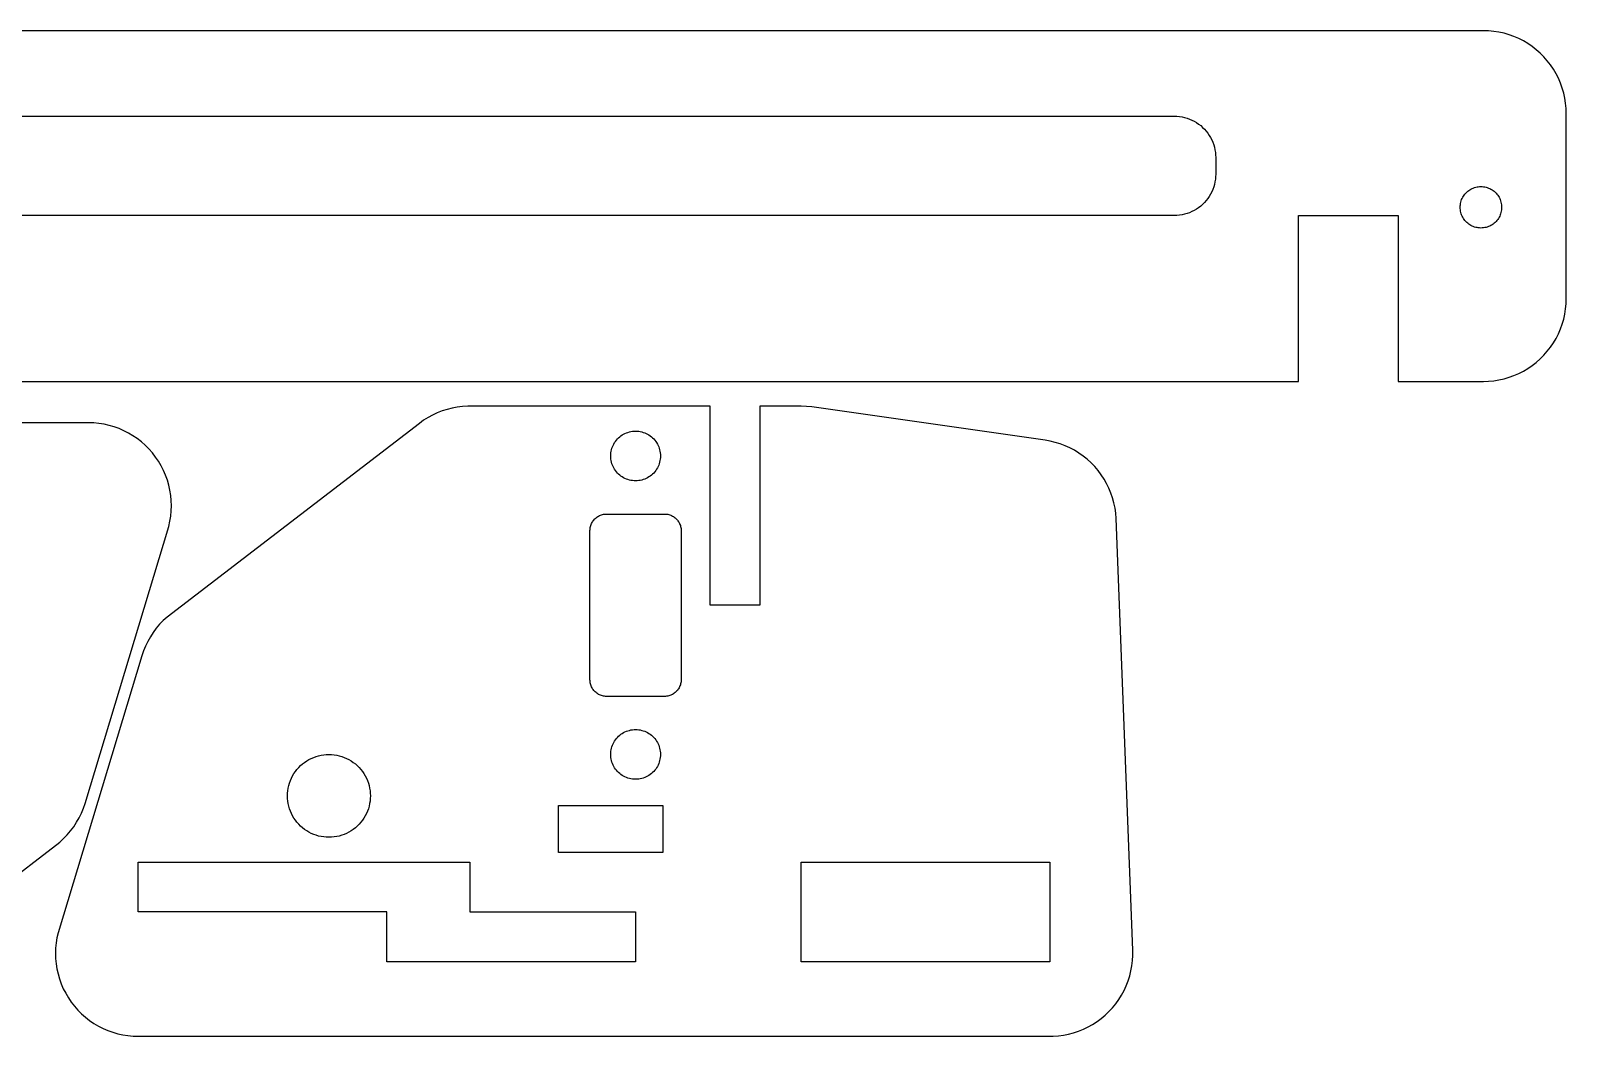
# Model space of a CAD drawing. Header units: metres. Extents: x -60 to 238, y -36 to 87.
# Drawn here: x 53 to 238.3, y -34 to 87.3 of the extents above; entities that cross this region are included whole.
import ezdxf

# ---------------------------------------------------------------- set-up
doc = ezdxf.new("R2010")
doc.units = ezdxf.units.M

msp = doc.modelspace()

# ---------------------------------------------------------------- linework, layer by layer
for p, q in [((228.3, 87.3), (-50, 87.3)), ((228.928, 87.2802), (228.3, 87.3)), ((229.553, 87.2211), (228.928, 87.2802)), ((230.174, 87.1228), (229.553, 87.2211)), ((230.787, 86.9858), (230.174, 87.1228)), ((231.39, 86.8105), (230.787, 86.9858)), ((231.981, 86.5977), (231.39, 86.8105)), ((232.558, 86.3483), (231.981, 86.5977)), ((233.118, 86.063), (232.558, 86.3483)), ((233.658, 85.7433), (233.118, 86.063)), ((234.178, 85.3902), (233.658, 85.7433)), ((234.674, 85.0051), (234.178, 85.3902)), ((235.145, 84.5897), (234.674, 85.0051)), ((235.59, 84.1454), (235.145, 84.5897)), ((236.005, 83.6742), (235.59, 84.1454)), ((236.39, 83.1778), (236.005, 83.6742)), ((236.743, 82.6582), (236.39, 83.1778)), ((237.063, 82.1175), (236.743, 82.6582)), ((237.348, 81.5578), (237.063, 82.1175)), ((237.598, 80.9812), (237.348, 81.5578)), ((237.811, 80.3902), (237.598, 80.9812)), ((237.986, 79.7869), (237.811, 80.3902)), ((238.123, 79.1738), (237.986, 79.7869)), ((238.221, 78.5533), (238.123, 79.1738)), ((238.28, 77.9279), (238.221, 78.5533)), ((238.3, 77.3), (238.28, 77.9279)), ((9, 77), (191, 77)), ((191, 77), (191.314, 76.9901)), ((191.314, 76.9901), (191.627, 76.9606)), ((191.627, 76.9606), (191.937, 76.9114)), ((191.937, 76.9114), (192.243, 76.8429)), ((192.243, 76.8429), (192.545, 76.7553)), ((192.545, 76.7553), (192.841, 76.6489)), ((192.841, 76.6489), (193.129, 76.5241)), ((193.129, 76.5241), (193.409, 76.3815)), ((193.409, 76.3815), (193.679, 76.2216)), ((193.679, 76.2216), (193.939, 76.0451)), ((193.939, 76.0451), (194.187, 75.8526)), ((238.3, 55), (238.3, 77.3)), ((194.187, 75.8526), (194.423, 75.6448)), ((194.423, 75.6448), (194.645, 75.4227)), ((194.645, 75.4227), (194.853, 75.1871)), ((194.853, 75.1871), (195.045, 74.9389)), ((195.045, 74.9389), (195.222, 74.6791)), ((195.222, 74.6791), (195.382, 74.4088)), ((195.382, 74.4088), (195.524, 74.1289)), ((195.524, 74.1289), (195.649, 73.8406)), ((195.649, 73.8406), (195.755, 73.5451)), ((195.755, 73.5451), (195.843, 73.2434)), ((195.843, 73.2434), (195.911, 72.9369)), ((195.911, 72.9369), (195.961, 72.6267)), ((195.961, 72.6267), (195.99, 72.3139)), ((195.99, 72.3139), (196, 72)), ((196, 72), (196, 70)), ((195.843, 68.7566), (195.755, 68.4549)), ((195.911, 69.0631), (195.843, 68.7566)), ((195.961, 69.3733), (195.911, 69.0631)), ((195.99, 69.6861), (195.961, 69.3733)), ((196, 70), (195.99, 69.6861)), ((194.853, 66.8129), (194.645, 66.5773)), ((195.045, 67.0611), (194.853, 66.8129)), ((195.222, 67.3209), (195.045, 67.0611)), ((195.382, 67.5912), (195.222, 67.3209)), ((195.524, 67.8711), (195.382, 67.5912)), ((195.649, 68.1594), (195.524, 67.8711)), ((195.755, 68.4549), (195.649, 68.1594)), ((225.579, 66.6217), (225.622, 66.7725)), ((225.622, 66.7725), (225.676, 66.9203)), ((225.676, 66.9203), (225.738, 67.0644)), ((225.738, 67.0644), (225.809, 67.2044)), ((225.809, 67.2044), (225.889, 67.3396)), ((225.889, 67.3396), (225.977, 67.4695)), ((225.977, 67.4695), (226.074, 67.5936)), ((226.074, 67.5936), (226.178, 67.7114)), ((226.178, 67.7114), (226.289, 67.8224)), ((226.289, 67.8224), (226.406, 67.9263)), ((226.406, 67.9263), (226.531, 68.0225)), ((226.531, 68.0225), (226.66, 68.1108)), ((226.66, 68.1108), (226.796, 68.1908)), ((226.796, 68.1908), (226.936, 68.2621)), ((226.936, 68.2621), (227.08, 68.3244)), ((227.08, 68.3244), (227.227, 68.3776)), ((227.227, 68.3776), (227.378, 68.4214)), ((227.378, 68.4214), (227.532, 68.4557)), ((227.532, 68.4557), (227.687, 68.4803)), ((227.687, 68.4803), (227.843, 68.4951)), ((227.843, 68.4951), (228, 68.5)), ((228, 68.5), (228.157, 68.4951)), ((228.157, 68.4951), (228.313, 68.4803)), ((228.313, 68.4803), (228.468, 68.4557)), ((228.468, 68.4557), (228.622, 68.4214)), ((228.622, 68.4214), (228.773, 68.3776)), ((228.773, 68.3776), (228.92, 68.3244)), ((228.92, 68.3244), (229.064, 68.2621)), ((229.064, 68.2621), (229.204, 68.1908)), ((229.204, 68.1908), (229.34, 68.1108)), ((229.34, 68.1108), (229.469, 68.0225)), ((229.469, 68.0225), (229.594, 67.9263)), ((229.594, 67.9263), (229.711, 67.8224)), ((229.711, 67.8224), (229.822, 67.7114)), ((229.822, 67.7114), (229.926, 67.5936)), ((229.926, 67.5936), (230.023, 67.4695)), ((230.023, 67.4695), (230.111, 67.3396)), ((230.111, 67.3396), (230.191, 67.2044)), ((230.191, 67.2044), (230.262, 67.0644)), ((230.262, 67.0644), (230.324, 66.9203)), ((230.324, 66.9203), (230.378, 66.7725)), ((230.378, 66.7725), (230.421, 66.6217)), ((191, 65), (9, 65)), ((191.314, 65.0099), (191, 65)), ((191.627, 65.0394), (191.314, 65.0099)), ((191.937, 65.0886), (191.627, 65.0394)), ((192.243, 65.1571), (191.937, 65.0886)), ((192.545, 65.2447), (192.243, 65.1571)), ((192.841, 65.3511), (192.545, 65.2447)), ((193.129, 65.4759), (192.841, 65.3511)), ((193.409, 65.6185), (193.129, 65.4759)), ((193.679, 65.7784), (193.409, 65.6185)), ((193.939, 65.9549), (193.679, 65.7784)), ((194.187, 66.1474), (193.939, 65.9549)), ((194.423, 66.3552), (194.187, 66.1474)), ((194.645, 66.5773), (194.423, 66.3552)), ((206, 45), (206, 65)), ((206, 65), (218, 65)), ((218, 65), (218, 45)), ((225.5, 66), (225.505, 66.157)), ((225.505, 65.843), (225.5, 66)), ((225.505, 66.157), (225.52, 66.3133)), ((225.52, 65.6867), (225.505, 65.843)), ((225.52, 66.3133), (225.544, 66.4684)), ((225.544, 65.5315), (225.52, 65.6867)), ((225.544, 66.4684), (225.579, 66.6217)), ((225.579, 65.3783), (225.544, 65.5315)), ((225.622, 65.2274), (225.579, 65.3783)), ((225.676, 65.0797), (225.622, 65.2274)), ((225.738, 64.9355), (225.676, 65.0797)), ((225.809, 64.7956), (225.738, 64.9355)), ((230.262, 64.9355), (230.191, 64.7956)), ((230.324, 65.0797), (230.262, 64.9355)), ((230.378, 65.2274), (230.324, 65.0797)), ((230.421, 65.3783), (230.378, 65.2274)), ((230.421, 66.6217), (230.456, 66.4684)), ((230.456, 65.5315), (230.421, 65.3783)), ((230.456, 66.4684), (230.48, 66.3133)), ((230.48, 65.6867), (230.456, 65.5315)), ((230.48, 66.3133), (230.495, 66.157)), ((230.495, 65.843), (230.48, 65.6867)), ((230.495, 66.157), (230.5, 66)), ((230.5, 66), (230.495, 65.843)), ((225.889, 64.6604), (225.809, 64.7956)), ((225.977, 64.5305), (225.889, 64.6604)), ((226.074, 64.4064), (225.977, 64.5305)), ((226.178, 64.2886), (226.074, 64.4064)), ((226.289, 64.1776), (226.178, 64.2886)), ((226.406, 64.0737), (226.289, 64.1776)), ((226.531, 63.9774), (226.406, 64.0737)), ((226.66, 63.8892), (226.531, 63.9774)), ((226.796, 63.8092), (226.66, 63.8892)), ((226.936, 63.7379), (226.796, 63.8092)), ((227.08, 63.6756), (226.936, 63.7379)), ((227.227, 63.6223), (227.08, 63.6756)), ((227.378, 63.5785), (227.227, 63.6223)), ((227.532, 63.5443), (227.378, 63.5785)), ((227.687, 63.5197), (227.532, 63.5443)), ((227.843, 63.5049), (227.687, 63.5197)), ((228, 63.5), (227.843, 63.5049)), ((228.157, 63.5049), (228, 63.5)), ((228.313, 63.5197), (228.157, 63.5049)), ((228.468, 63.5443), (228.313, 63.5197)), ((228.622, 63.5785), (228.468, 63.5443)), ((228.773, 63.6223), (228.622, 63.5785)), ((228.92, 63.6756), (228.773, 63.6223)), ((229.064, 63.7379), (228.92, 63.6756)), ((229.204, 63.8092), (229.064, 63.7379)), ((229.34, 63.8892), (229.204, 63.8092)), ((229.469, 63.9774), (229.34, 63.8892)), ((229.594, 64.0737), (229.469, 63.9774)), ((229.711, 64.1776), (229.594, 64.0737)), ((229.822, 64.2886), (229.711, 64.1776)), ((229.926, 64.4064), (229.822, 64.2886)), ((230.023, 64.5305), (229.926, 64.4064)), ((230.111, 64.6604), (230.023, 64.5305)), ((230.191, 64.7956), (230.111, 64.6604)), ((238.123, 53.1262), (238.221, 53.7467)), ((238.221, 53.7467), (238.28, 54.3721)), ((238.28, 54.3721), (238.3, 55)), ((237.598, 51.3188), (237.811, 51.9098)), ((237.811, 51.9098), (237.986, 52.5131)), ((237.986, 52.5131), (238.123, 53.1262)), ((236.743, 49.6417), (237.063, 50.1825)), ((237.063, 50.1825), (237.348, 50.7422)), ((237.348, 50.7422), (237.598, 51.3188)), ((235.59, 48.1545), (236.005, 48.6258)), ((236.005, 48.6258), (236.39, 49.1222)), ((236.39, 49.1222), (236.743, 49.6417)), ((233.118, 46.2369), (233.658, 46.5567)), ((233.658, 46.5567), (234.178, 46.9098)), ((234.178, 46.9098), (234.674, 47.2949)), ((234.674, 47.2949), (235.145, 47.7103)), ((235.145, 47.7103), (235.59, 48.1545)), ((-6, 45), (206, 45)), ((218, 45), (228.3, 45)), ((228.3, 45), (228.928, 45.0197)), ((228.928, 45.0197), (229.553, 45.0789)), ((229.553, 45.0789), (230.174, 45.1771)), ((230.174, 45.1771), (230.787, 45.3142)), ((230.787, 45.3142), (231.39, 45.4894)), ((231.39, 45.4894), (231.981, 45.7022)), ((231.981, 45.7022), (232.558, 45.9517)), ((232.558, 45.9517), (233.118, 46.2369)), ((101.511, 40.9356), (100.958, 40.636)), ((102.08, 41.1998), (101.511, 40.9356)), ((102.666, 41.4278), (102.08, 41.1998)), ((103.264, 41.6185), (102.666, 41.4278)), ((103.874, 41.7713), (103.264, 41.6185)), ((104.492, 41.8856), (103.874, 41.7713)), ((105.115, 41.9608), (104.492, 41.8856)), ((105.742, 41.9967), (105.115, 41.9608)), ((135, 41.9991), (105.742, 41.9967)), ((135, 18), (135, 41.9991)), ((146, 42), (141, 41.9996)), ((141, 41.9996), (141, 18)), ((146.628, 41.9803), (146, 42)), ((147.253, 41.9211), (146.628, 41.9803)), ((175.414, 37.8995), (147.253, 41.9211)), ((60, 40), (-50.3843, 39.9926)), ((60.6279, 39.9802), (60, 40)), ((61.2533, 39.9211), (60.6279, 39.9802)), ((61.8738, 39.8228), (61.2533, 39.9211)), ((62.4869, 39.6858), (61.8738, 39.8228)), ((63.0902, 39.5105), (62.4869, 39.6858)), ((63.6812, 39.2977), (63.0902, 39.5105)), ((64.2578, 39.0482), (63.6812, 39.2977)), ((64.8175, 38.763), (64.2578, 39.0482)), ((99.9157, 39.9361), (69.4735, 16.5766)), ((100.426, 40.3024), (99.9157, 39.9361)), ((100.958, 40.636), (100.426, 40.3024)), ((125.254, 38.9057), (125.438, 38.9469)), ((125.438, 38.9469), (125.624, 38.9763)), ((125.624, 38.9763), (125.812, 38.9941)), ((125.812, 38.9941), (126, 39)), ((126, 39), (126.188, 38.9941)), ((126.188, 38.9941), (126.376, 38.9763)), ((126.376, 38.9763), (126.562, 38.9469)), ((126.562, 38.9469), (126.746, 38.9057)), ((65.3583, 38.4433), (64.8175, 38.763)), ((65.8778, 38.0901), (65.3583, 38.4433)), ((66.3742, 37.7051), (65.8778, 38.0901)), ((66.8455, 37.2897), (66.3742, 37.7051)), ((67.2897, 36.8454), (66.8455, 37.2897)), ((123.147, 36.927), (123.211, 37.1044)), ((123.211, 37.1044), (123.286, 37.2773)), ((123.286, 37.2773), (123.371, 37.4453)), ((123.371, 37.4453), (123.467, 37.6075)), ((123.467, 37.6075), (123.573, 37.7634)), ((123.573, 37.7634), (123.688, 37.9123)), ((123.688, 37.9123), (123.813, 38.0536)), ((123.813, 38.0536), (123.946, 38.1869)), ((123.946, 38.1869), (124.088, 38.3115)), ((124.088, 38.3115), (124.237, 38.427)), ((124.237, 38.427), (124.393, 38.533)), ((124.393, 38.533), (124.555, 38.6289)), ((124.555, 38.6289), (124.723, 38.7145)), ((124.723, 38.7145), (124.896, 38.7893)), ((124.896, 38.7893), (125.073, 38.8532)), ((125.073, 38.8532), (125.254, 38.9057)), ((126.746, 38.9057), (126.927, 38.8532)), ((126.927, 38.8532), (127.104, 38.7893)), ((127.104, 38.7893), (127.277, 38.7145)), ((127.277, 38.7145), (127.445, 38.6289)), ((127.445, 38.6289), (127.607, 38.533)), ((127.607, 38.533), (127.763, 38.427)), ((127.763, 38.427), (127.912, 38.3115)), ((127.912, 38.3115), (128.054, 38.1869)), ((128.054, 38.1869), (128.187, 38.0536)), ((128.187, 38.0536), (128.312, 37.9123)), ((128.312, 37.9123), (128.427, 37.7634)), ((128.427, 37.7634), (128.533, 37.6075)), ((128.533, 37.6075), (128.629, 37.4453)), ((128.629, 37.4453), (128.714, 37.2773)), ((128.714, 37.2773), (128.789, 37.1044)), ((128.789, 37.1044), (128.853, 36.927)), ((176.033, 37.7912), (175.414, 37.8995)), ((176.644, 37.6442), (176.033, 37.7912)), ((177.244, 37.4591), (176.644, 37.6442)), ((177.832, 37.2368), (177.244, 37.4591)), ((178.404, 36.978), (177.832, 37.2368)), ((67.7051, 36.3742), (67.2897, 36.8454)), ((68.0902, 35.8778), (67.7051, 36.3742)), ((68.4433, 35.3582), (68.0902, 35.8778)), ((68.7631, 34.8175), (68.4433, 35.3582)), ((123, 36), (123.006, 36.1884)), ((123.006, 35.8116), (123, 36)), ((123.006, 36.1884), (123.024, 36.376)), ((123.024, 35.624), (123.006, 35.8116)), ((123.024, 36.376), (123.053, 36.5621)), ((123.053, 35.4379), (123.024, 35.624)), ((123.053, 36.5621), (123.094, 36.7461)), ((123.094, 35.2539), (123.053, 35.4379)), ((123.094, 36.7461), (123.147, 36.927)), ((123.147, 35.0729), (123.094, 35.2539)), ((128.853, 36.927), (128.906, 36.7461)), ((128.906, 35.2539), (128.853, 35.0729)), ((128.906, 36.7461), (128.947, 36.5621)), ((128.947, 35.4379), (128.906, 35.2539)), ((128.947, 36.5621), (128.976, 36.376)), ((128.976, 35.624), (128.947, 35.4379)), ((128.976, 36.376), (128.994, 36.1884)), ((128.994, 35.8116), (128.976, 35.624)), ((128.994, 36.1884), (129, 36)), ((129, 36), (128.994, 35.8116)), ((178.959, 36.6837), (178.404, 36.978)), ((179.495, 36.3552), (178.959, 36.6837)), ((180.008, 35.9937), (179.495, 36.3552)), ((180.498, 35.6006), (180.008, 35.9937)), ((180.963, 35.1776), (180.498, 35.6006)), ((69.0483, 34.2578), (68.7631, 34.8175)), ((69.2978, 33.6812), (69.0483, 34.2578)), ((69.5106, 33.0901), (69.2978, 33.6812)), ((123.211, 34.8956), (123.147, 35.0729)), ((123.286, 34.7227), (123.211, 34.8956)), ((123.371, 34.5547), (123.286, 34.7227)), ((123.467, 34.3925), (123.371, 34.5547)), ((123.573, 34.2366), (123.467, 34.3925)), ((123.688, 34.0877), (123.573, 34.2366)), ((123.813, 33.9464), (123.688, 34.0877)), ((123.946, 33.8131), (123.813, 33.9464)), ((124.088, 33.6884), (123.946, 33.8131)), ((124.237, 33.5729), (124.088, 33.6884)), ((124.393, 33.467), (124.237, 33.5729)), ((124.555, 33.3711), (124.393, 33.467)), ((124.723, 33.2855), (124.555, 33.3711)), ((127.445, 33.3711), (127.277, 33.2855)), ((127.607, 33.467), (127.445, 33.3711)), ((127.763, 33.5729), (127.607, 33.467)), ((127.912, 33.6884), (127.763, 33.5729)), ((128.054, 33.8131), (127.912, 33.6884)), ((128.187, 33.9464), (128.054, 33.8131)), ((128.312, 34.0877), (128.187, 33.9464)), ((128.427, 34.2366), (128.312, 34.0877)), ((128.533, 34.3925), (128.427, 34.2366)), ((128.629, 34.5547), (128.533, 34.3925)), ((128.714, 34.7227), (128.629, 34.5547)), ((128.789, 34.8956), (128.714, 34.7227)), ((128.853, 35.0729), (128.789, 34.8956)), ((181.4, 34.7262), (180.963, 35.1776)), ((181.808, 34.2483), (181.4, 34.7262)), ((182.185, 33.7457), (181.808, 34.2483)), ((182.529, 33.2205), (182.185, 33.7457)), ((69.6858, 32.4869), (69.5106, 33.0901)), ((69.8229, 31.8738), (69.6858, 32.4869)), ((69.9211, 31.2533), (69.8229, 31.8738)), ((124.896, 33.2107), (124.723, 33.2855)), ((125.073, 33.1468), (124.896, 33.2107)), ((125.254, 33.0942), (125.073, 33.1468)), ((125.438, 33.0531), (125.254, 33.0942)), ((125.624, 33.0237), (125.438, 33.0531)), ((125.812, 33.0059), (125.624, 33.0237)), ((126, 33), (125.812, 33.0059)), ((126.188, 33.0059), (126, 33)), ((126.376, 33.0237), (126.188, 33.0059)), ((126.562, 33.0531), (126.376, 33.0237)), ((126.746, 33.0942), (126.562, 33.0531)), ((126.927, 33.1468), (126.746, 33.0942)), ((127.104, 33.2107), (126.927, 33.1468)), ((127.277, 33.2855), (127.104, 33.2107)), ((182.84, 32.6747), (182.529, 33.2205)), ((183.116, 32.1104), (182.84, 32.6747)), ((183.356, 31.5298), (183.116, 32.1104)), ((183.559, 30.9354), (183.356, 31.5298)), ((69.9803, 30.6279), (69.9211, 31.2533)), ((70, 30), (69.9803, 30.6279)), ((69.9803, 29.3721), (70, 30)), ((183.725, 30.3293), (183.559, 30.9354)), ((183.852, 29.7141), (183.725, 30.3293)), ((183.94, 29.0921), (183.852, 29.7141)), ((69.6858, 27.5131), (69.8229, 28.1262)), ((69.8229, 28.1262), (69.9211, 28.7466)), ((69.9211, 28.7466), (69.9803, 29.3721)), ((120.64, 27.7362), (120.69, 27.8515)), ((120.69, 27.8515), (120.747, 27.9635)), ((120.747, 27.9635), (120.811, 28.0716)), ((120.811, 28.0716), (120.882, 28.1756)), ((120.882, 28.1756), (120.959, 28.2748)), ((120.959, 28.2748), (121.042, 28.3691)), ((121.042, 28.3691), (121.131, 28.4579)), ((121.131, 28.4579), (121.225, 28.541)), ((121.225, 28.541), (121.324, 28.618)), ((121.324, 28.618), (121.428, 28.6886)), ((121.428, 28.6886), (121.536, 28.7526)), ((121.536, 28.7526), (121.648, 28.8096)), ((121.648, 28.8096), (121.764, 28.8595)), ((121.764, 28.8595), (121.882, 28.9021)), ((121.882, 28.9021), (122.003, 28.9372)), ((122.003, 28.9372), (122.125, 28.9646)), ((122.125, 28.9646), (122.249, 28.9842)), ((122.249, 28.9842), (122.374, 28.996)), ((122.374, 28.996), (122.5, 29)), ((122.5, 29), (129.5, 29)), ((129.5, 29), (129.626, 28.996)), ((129.626, 28.996), (129.751, 28.9842)), ((129.751, 28.9842), (129.875, 28.9646)), ((129.875, 28.9646), (129.997, 28.9372)), ((129.997, 28.9372), (130.118, 28.9021)), ((130.118, 28.9021), (130.236, 28.8595)), ((130.236, 28.8595), (130.352, 28.8096)), ((130.352, 28.8096), (130.464, 28.7526)), ((130.464, 28.7526), (130.572, 28.6886)), ((130.572, 28.6886), (130.676, 28.618)), ((130.676, 28.618), (130.775, 28.541)), ((130.775, 28.541), (130.869, 28.4579)), ((130.869, 28.4579), (130.958, 28.3691)), ((130.958, 28.3691), (131.041, 28.2748)), ((131.041, 28.2748), (131.118, 28.1756)), ((131.118, 28.1756), (131.189, 28.0716)), ((131.189, 28.0716), (131.253, 27.9635)), ((131.253, 27.9635), (131.31, 27.8515)), ((131.31, 27.8515), (131.36, 27.7362)), ((183.989, 28.4658), (183.94, 29.0921)), ((185.993, -23.6157), (183.989, 28.4658)), ((59.5702, -5.90007), (69.6858, 27.5131)), ((120.5, 27), (120.504, 27.1256)), ((120.5, 9), (120.5, 27)), ((120.504, 27.1256), (120.516, 27.2507)), ((120.516, 27.2507), (120.535, 27.3748)), ((120.535, 27.3748), (120.563, 27.4974)), ((120.563, 27.4974), (120.598, 27.618)), ((120.598, 27.618), (120.64, 27.7362)), ((131.36, 27.7362), (131.402, 27.618)), ((131.402, 27.618), (131.437, 27.4974)), ((131.437, 27.4974), (131.465, 27.3748)), ((131.465, 27.3748), (131.484, 27.2507)), ((131.484, 27.2507), (131.496, 27.1256)), ((131.496, 27.1256), (131.5, 27)), ((131.5, 27), (131.5, 9)), ((141, 18), (135, 18)), ((68.1694, 15.2195), (67.7943, 14.7155)), ((68.5754, 15.6989), (68.1694, 15.2195)), ((69.0107, 16.1518), (68.5754, 15.6989)), ((69.4735, 16.5766), (69.0107, 16.1518)), ((66.8687, 13.0767), (66.6308, 12.4953)), ((67.1427, 13.642), (66.8687, 13.0767)), ((67.4516, 14.189), (67.1427, 13.642)), ((67.7943, 14.7155), (67.4516, 14.189)), ((66.4298, 11.9001), (56.3142, -21.5131)), ((66.6308, 12.4953), (66.4298, 11.9001)), ((120.504, 8.87442), (120.5, 9)), ((120.516, 8.74934), (120.504, 8.87442)), ((120.535, 8.62524), (120.516, 8.74934)), ((120.563, 8.50262), (120.535, 8.62524)), ((120.598, 8.38197), (120.563, 8.50262)), ((120.64, 8.26376), (120.598, 8.38197)), ((120.69, 8.14845), (120.64, 8.26376)), ((120.747, 8.0365), (120.69, 8.14845)), ((120.811, 7.92836), (120.747, 8.0365)), ((120.882, 7.82443), (120.811, 7.92836)), ((120.959, 7.72516), (120.882, 7.82443)), ((121.042, 7.63092), (120.959, 7.72516)), ((121.131, 7.54207), (121.042, 7.63092)), ((121.225, 7.45898), (121.131, 7.54207)), ((121.324, 7.38197), (121.225, 7.45898)), ((130.775, 7.45898), (130.676, 7.38197)), ((130.869, 7.54207), (130.775, 7.45898)), ((130.958, 7.63092), (130.869, 7.54207)), ((131.041, 7.72516), (130.958, 7.63092)), ((131.118, 7.82443), (131.041, 7.72516)), ((131.189, 7.92836), (131.118, 7.82443)), ((131.253, 8.0365), (131.189, 7.92836)), ((131.31, 8.14845), (131.253, 8.0365)), ((131.36, 8.26376), (131.31, 8.14845)), ((131.402, 8.38197), (131.36, 8.26376)), ((131.437, 8.50262), (131.402, 8.38197)), ((131.465, 8.62524), (131.437, 8.50262)), ((131.484, 8.74934), (131.465, 8.62524)), ((131.496, 8.87442), (131.484, 8.74934)), ((131.5, 9), (131.496, 8.87442)), ((121.428, 7.31136), (121.324, 7.38197)), ((121.536, 7.24739), (121.428, 7.31136)), ((121.648, 7.19035), (121.536, 7.24739)), ((121.764, 7.14046), (121.648, 7.19035)), ((121.882, 7.0979), (121.764, 7.14046)), ((122.003, 7.06284), (121.882, 7.0979)), ((122.125, 7.03543), (122.003, 7.06284)), ((122.249, 7.01578), (122.125, 7.03543)), ((122.374, 7.00395), (122.249, 7.01578)), ((122.5, 7), (122.374, 7.00395)), ((129.5, 7), (122.5, 7)), ((129.626, 7.00395), (129.5, 7)), ((129.751, 7.01578), (129.626, 7.00395)), ((129.875, 7.03543), (129.751, 7.01578)), ((129.997, 7.06284), (129.875, 7.03543)), ((130.118, 7.0979), (129.997, 7.06284)), ((130.236, 7.14046), (130.118, 7.0979)), ((130.352, 7.19035), (130.236, 7.14046)), ((130.464, 7.24739), (130.352, 7.19035)), ((130.572, 7.31136), (130.464, 7.24739)), ((130.676, 7.38197), (130.572, 7.31136)), ((123.573, 1.76337), (123.688, 1.91228)), ((123.688, 1.91228), (123.813, 2.05365)), ((123.813, 2.05365), (123.946, 2.18692)), ((123.946, 2.18692), (124.088, 2.31155)), ((124.088, 2.31155), (124.237, 2.42706)), ((124.237, 2.42706), (124.393, 2.53299)), ((124.393, 2.53299), (124.555, 2.62892)), ((124.555, 2.62892), (124.723, 2.71449)), ((124.723, 2.71449), (124.896, 2.78934)), ((124.896, 2.78934), (125.073, 2.85318)), ((125.073, 2.85318), (125.254, 2.90576)), ((125.254, 2.90576), (125.438, 2.94687)), ((125.438, 2.94687), (125.624, 2.97635)), ((125.624, 2.97635), (125.812, 2.99409)), ((125.812, 2.99409), (126, 3)), ((126, 3), (126.188, 2.99409)), ((126.188, 2.99409), (126.376, 2.97635)), ((126.376, 2.97635), (126.562, 2.94687)), ((126.562, 2.94687), (126.746, 2.90576)), ((126.746, 2.90576), (126.927, 2.85318)), ((126.927, 2.85318), (127.104, 2.78934)), ((127.104, 2.78934), (127.277, 2.71449)), ((127.277, 2.71449), (127.445, 2.62892)), ((127.445, 2.62892), (127.607, 2.53299)), ((127.607, 2.53299), (127.763, 2.42706)), ((127.763, 2.42706), (127.912, 2.31155)), ((127.912, 2.31155), (128.054, 2.18692)), ((128.054, 2.18692), (128.187, 2.05365)), ((128.187, 2.05365), (128.312, 1.91228)), ((128.312, 1.91228), (128.427, 1.76337)), ((88.6861, -0.00986), (89, 0)), ((89, 0), (89.314, -0.00986)), ((123, 0.00002), (123.006, 0.18838)), ((123.006, -0.18837), (123, 0.00002)), ((123.006, 0.18838), (123.024, 0.37601)), ((123.024, 0.37601), (123.053, 0.56215)), ((123.053, 0.56215), (123.094, 0.74608)), ((123.094, 0.74608), (123.147, 0.92706)), ((123.147, 0.92706), (123.211, 1.10439)), ((123.211, 1.10439), (123.286, 1.27734)), ((123.286, 1.27734), (123.371, 1.44527)), ((123.371, 1.44527), (123.467, 1.60748)), ((123.467, 1.60748), (123.573, 1.76337)), ((128.427, 1.76337), (128.533, 1.60748)), ((128.533, 1.60748), (128.629, 1.44527)), ((128.629, 1.44527), (128.714, 1.27734)), ((128.714, 1.27734), (128.789, 1.10439)), ((128.789, 1.10439), (128.853, 0.92706)), ((128.853, 0.92706), (128.906, 0.74608)), ((128.906, 0.74608), (128.947, 0.56215)), ((128.947, 0.56215), (128.976, 0.37601)), ((128.976, 0.37601), (128.994, 0.18838)), ((128.994, 0.18838), (129, 0)), ((129, 0), (128.994, -0.18837)), ((84.9549, -2.06107), (85.1474, -1.81287)), ((85.1474, -1.81287), (85.3552, -1.57726)), ((85.3552, -1.57726), (85.5773, -1.35515)), ((85.5773, -1.35515), (85.8129, -1.14743)), ((85.8129, -1.14743), (86.0611, -0.95491)), ((86.0611, -0.95491), (86.3209, -0.77835)), ((86.3209, -0.77835), (86.5912, -0.61845)), ((86.5912, -0.61845), (86.8711, -0.47586)), ((86.8711, -0.47586), (87.1594, -0.35111)), ((87.1594, -0.35111), (87.4549, -0.24471)), ((87.4549, -0.24471), (87.7566, -0.15707)), ((87.7566, -0.15707), (88.0631, -0.08856)), ((88.0631, -0.08856), (88.3733, -0.03941)), ((88.3733, -0.03941), (88.6861, -0.00986)), ((89.314, -0.00986), (89.6267, -0.03941)), ((89.6267, -0.03941), (89.9369, -0.08856)), ((89.9369, -0.08856), (90.2435, -0.15707)), ((90.2435, -0.15707), (90.5451, -0.24471)), ((90.5451, -0.24471), (90.8406, -0.35111)), ((90.8406, -0.35111), (91.1289, -0.47586)), ((91.1289, -0.47586), (91.4088, -0.61845)), ((91.4088, -0.61845), (91.6791, -0.77835)), ((91.6791, -0.77835), (91.9389, -0.95491)), ((91.9389, -0.95491), (92.1871, -1.14743)), ((92.1871, -1.14743), (92.4227, -1.35515)), ((92.4227, -1.35515), (92.6449, -1.57726)), ((92.6449, -1.57726), (92.8526, -1.81287)), ((92.8526, -1.81287), (93.0451, -2.06107)), ((123.024, -0.37599), (123.006, -0.18837)), ((123.053, -0.56213), (123.024, -0.37599)), ((123.094, -0.74606), (123.053, -0.56213)), ((123.147, -0.92705), (123.094, -0.74606)), ((123.211, -1.10437), (123.147, -0.92705)), ((123.286, -1.27733), (123.211, -1.10437)), ((123.371, -1.44525), (123.286, -1.27733)), ((123.467, -1.60747), (123.371, -1.44525)), ((123.573, -1.76335), (123.467, -1.60747)), ((123.688, -1.91226), (123.573, -1.76335)), ((128.427, -1.76335), (128.312, -1.91226)), ((128.533, -1.60747), (128.427, -1.76335)), ((128.629, -1.44525), (128.533, -1.60747)), ((128.714, -1.27733), (128.629, -1.44525)), ((128.789, -1.10437), (128.714, -1.27733)), ((128.853, -0.92705), (128.789, -1.10437)), ((128.906, -0.74606), (128.853, -0.92705)), ((128.947, -0.56213), (128.906, -0.74606)), ((128.976, -0.37599), (128.947, -0.56213)), ((128.994, -0.18837), (128.976, -0.37599)), ((84.1571, -3.75655), (84.2447, -3.45491)), ((84.2447, -3.45491), (84.3511, -3.15936)), ((84.3511, -3.15936), (84.4759, -2.87109)), ((84.4759, -2.87109), (84.6185, -2.59122)), ((84.6185, -2.59122), (84.7784, -2.32086)), ((84.7784, -2.32086), (84.9549, -2.06107)), ((93.0451, -2.06107), (93.2216, -2.32086)), ((93.2216, -2.32086), (93.3815, -2.59122)), ((93.3815, -2.59122), (93.5241, -2.87109)), ((93.5241, -2.87109), (93.6489, -3.15936)), ((93.6489, -3.15936), (93.7553, -3.45491)), ((93.7553, -3.45491), (93.8429, -3.75655)), ((123.813, -2.05363), (123.688, -1.91226)), ((123.946, -2.1869), (123.813, -2.05363)), ((124.088, -2.31154), (123.946, -2.1869)), ((124.237, -2.42705), (124.088, -2.31154)), ((124.393, -2.53297), (124.237, -2.42705)), ((124.555, -2.62891), (124.393, -2.53297)), ((124.723, -2.71448), (124.555, -2.62891)), ((124.896, -2.78932), (124.723, -2.71448)), ((125.073, -2.85316), (124.896, -2.78932)), ((125.254, -2.90575), (125.073, -2.85316)), ((125.438, -2.94685), (125.254, -2.90575)), ((125.624, -2.97633), (125.438, -2.94685)), ((125.812, -2.99408), (125.624, -2.97633)), ((126, -3), (125.812, -2.99408)), ((126.188, -2.99408), (126, -3)), ((126.376, -2.97633), (126.188, -2.99408)), ((126.562, -2.94685), (126.376, -2.97633)), ((126.746, -2.90575), (126.562, -2.94685)), ((126.927, -2.85316), (126.746, -2.90575)), ((127.104, -2.78932), (126.927, -2.85316)), ((127.277, -2.71448), (127.104, -2.78932)), ((127.445, -2.62891), (127.277, -2.71448)), ((127.607, -2.53297), (127.445, -2.62891)), ((127.763, -2.42705), (127.607, -2.53297)), ((127.912, -2.31154), (127.763, -2.42705)), ((128.054, -2.1869), (127.912, -2.31154)), ((128.187, -2.05363), (128.054, -2.1869)), ((128.312, -1.91226), (128.187, -2.05363)), ((84, -4.99998), (84.0099, -4.68604)), ((84.0099, -5.31395), (84, -4.99998)), ((84.0099, -4.68604), (84.0394, -4.37332)), ((84.0394, -5.62666), (84.0099, -5.31395)), ((84.0394, -4.37332), (84.0886, -4.06308)), ((84.0886, -4.06308), (84.1571, -3.75655)), ((93.8429, -3.75655), (93.9114, -4.06308)), ((93.9114, -4.06308), (93.9606, -4.37332)), ((93.9606, -4.37332), (93.9901, -4.68604)), ((93.9901, -5.31395), (93.9606, -5.62666)), ((93.9901, -4.68604), (94, -5)), ((94, -5), (93.9901, -5.31395)), ((58.8573, -7.64198), (59.1313, -7.07668)), ((59.1313, -7.07668), (59.3692, -6.49527)), ((59.3692, -6.49527), (59.5702, -5.90007)), ((84.0886, -5.9369), (84.0394, -5.62666)), ((84.1571, -6.24344), (84.0886, -5.9369)), ((84.2447, -6.54507), (84.1571, -6.24344)), ((84.3511, -6.84062), (84.2447, -6.54507)), ((84.4759, -7.12889), (84.3511, -6.84062)), ((84.6185, -7.40877), (84.4759, -7.12889)), ((84.7784, -7.67912), (84.6185, -7.40877)), ((93.3815, -7.40877), (93.2216, -7.67912)), ((93.5241, -7.12889), (93.3815, -7.40877)), ((93.6489, -6.84062), (93.5241, -7.12889)), ((93.7553, -6.54507), (93.6489, -6.84062)), ((93.8429, -6.24344), (93.7553, -6.54507)), ((93.9114, -5.9369), (93.8429, -6.24344)), ((93.9606, -5.62666), (93.9114, -5.9369)), ((116.7, -11.85), (116.7, -6.14999)), ((116.7, -6.14999), (129.3, -6.14999)), ((129.3, -6.14999), (129.3, -11.85)), ((57.4246, -9.69887), (57.8306, -9.21945)), ((57.8306, -9.21945), (58.2057, -8.7155)), ((58.2057, -8.7155), (58.5484, -8.18898)), ((58.5484, -8.18898), (58.8573, -7.64198)), ((84.9549, -7.93892), (84.7784, -7.67912)), ((85.1474, -8.18712), (84.9549, -7.93892)), ((85.3552, -8.42273), (85.1474, -8.18712)), ((85.5773, -8.64484), (85.3552, -8.42273)), ((85.8129, -8.85255), (85.5773, -8.64484)), ((86.0611, -9.04507), (85.8129, -8.85255)), ((86.3209, -9.22163), (86.0611, -9.04507)), ((86.5912, -9.38153), (86.3209, -9.22163)), ((91.6791, -9.22163), (91.4088, -9.38153)), ((91.9389, -9.04507), (91.6791, -9.22163)), ((92.1871, -8.85255), (91.9389, -9.04507)), ((92.4227, -8.64484), (92.1871, -8.85255)), ((92.6449, -8.42273), (92.4227, -8.64484)), ((92.8526, -8.18712), (92.6449, -8.42273)), ((93.0451, -7.93892), (92.8526, -8.18712)), ((93.2216, -7.67912), (93.0451, -7.93892)), ((26.0843, -33.9361), (56.5265, -10.5766)), ((56.5265, -10.5766), (56.9893, -10.1518)), ((56.9893, -10.1518), (57.4246, -9.69887)), ((86.8711, -9.52412), (86.5912, -9.38153)), ((87.1594, -9.64888), (86.8711, -9.52412)), ((87.4549, -9.75528), (87.1594, -9.64888)), ((87.7566, -9.84291), (87.4549, -9.75528)), ((88.0631, -9.91142), (87.7566, -9.84291)), ((88.3733, -9.96057), (88.0631, -9.91142)), ((88.6861, -9.99013), (88.3733, -9.96057)), ((89, -10), (88.6861, -9.99013)), ((89.314, -9.99013), (89, -10)), ((89.6267, -9.96057), (89.314, -9.99013)), ((89.9369, -9.91142), (89.6267, -9.96057)), ((90.2435, -9.84291), (89.9369, -9.91142)), ((90.5451, -9.75528), (90.2435, -9.84291)), ((90.8406, -9.64888), (90.5451, -9.75528)), ((91.1289, -9.52412), (90.8406, -9.64888)), ((91.4088, -9.38153), (91.1289, -9.52412)), ((129.3, -11.85), (116.7, -11.85)), ((66, -19), (66, -13)), ((66, -13), (106, -13)), ((106, -13), (106, -19)), ((146, -25), (146, -13)), ((146, -13), (176, -13)), ((176, -13), (176, -25)), ((96, -19), (66, -19)), ((96, -25), (96, -19)), ((106, -19), (126, -19)), ((126, -19), (126, -25)), ((56.1771, -22.1262), (56.0789, -22.7467)), ((56.3142, -21.5131), (56.1771, -22.1262)), ((56.0197, -23.3721), (56, -24)), ((56, -24), (56.0197, -24.6279)), ((56.0789, -22.7467), (56.0197, -23.3721)), ((185.997, -24.2439), (185.993, -23.6157)), ((56.0197, -24.6279), (56.0789, -25.2533)), ((56.0789, -25.2533), (56.1771, -25.8738)), ((56.1771, -25.8738), (56.3142, -26.4869)), ((126, -25), (96, -25)), ((176, -25), (146, -25)), ((185.774, -26.1128), (185.888, -25.4949)), ((185.888, -25.4949), (185.962, -24.8711)), ((185.962, -24.8711), (185.997, -24.2439)), ((56.3142, -26.4869), (56.4894, -27.0902)), ((56.4894, -27.0902), (56.7022, -27.6812)), ((56.7022, -27.6812), (56.9517, -28.2578)), ((185.205, -27.9069), (185.432, -27.3212)), ((185.432, -27.3212), (185.622, -26.7224)), ((185.622, -26.7224), (185.774, -26.1128)), ((56.9517, -28.2578), (57.2369, -28.8175)), ((57.2369, -28.8175), (57.5567, -29.3583)), ((57.5567, -29.3583), (57.9098, -29.8778)), ((183.944, -30.0734), (184.31, -29.5626)), ((184.31, -29.5626), (184.643, -29.0298)), ((184.643, -29.0298), (184.942, -28.4772)), ((184.942, -28.4772), (185.205, -27.9069)), ((57.9098, -29.8778), (58.2949, -30.3742)), ((58.2949, -30.3742), (58.7103, -30.8455)), ((58.7103, -30.8455), (59.1545, -31.2897)), ((59.1545, -31.2897), (59.6258, -31.7051)), ((182.184, -31.8583), (182.666, -31.4545)), ((182.666, -31.4545), (183.121, -31.0212)), ((183.121, -31.0212), (183.547, -30.5602)), ((183.547, -30.5602), (183.944, -30.0734)), ((59.6258, -31.7051), (60.1222, -32.0902)), ((60.1222, -32.0902), (60.6417, -32.4433)), ((60.6417, -32.4433), (61.1825, -32.7631)), ((61.1825, -32.7631), (61.7422, -33.0483)), ((61.7422, -33.0483), (62.3188, -33.2978)), ((62.3188, -33.2978), (62.9098, -33.5106)), ((179.453, -33.3848), (180.036, -33.1494)), ((180.036, -33.1494), (180.602, -32.8779)), ((180.602, -32.8779), (181.151, -32.5714)), ((181.151, -32.5714), (181.679, -32.2311)), ((181.679, -32.2311), (182.184, -31.8583)), ((62.9098, -33.5106), (63.5131, -33.6858)), ((63.5131, -33.6858), (64.1262, -33.8229)), ((64.1262, -33.8229), (64.7467, -33.9211)), ((64.7467, -33.9211), (65.3721, -33.9803)), ((65.3721, -33.9803), (66, -34)), ((66, -34), (176.384, -33.9926)), ((176.384, -33.9926), (177.011, -33.9488)), ((177.011, -33.9488), (177.634, -33.8656)), ((177.634, -33.8656), (178.25, -33.7436)), ((178.25, -33.7436), (178.857, -33.5831)), ((178.857, -33.5831), (179.453, -33.3848))]:
    msp.add_line(p, q)

doc.saveas('drawing.dxf')
